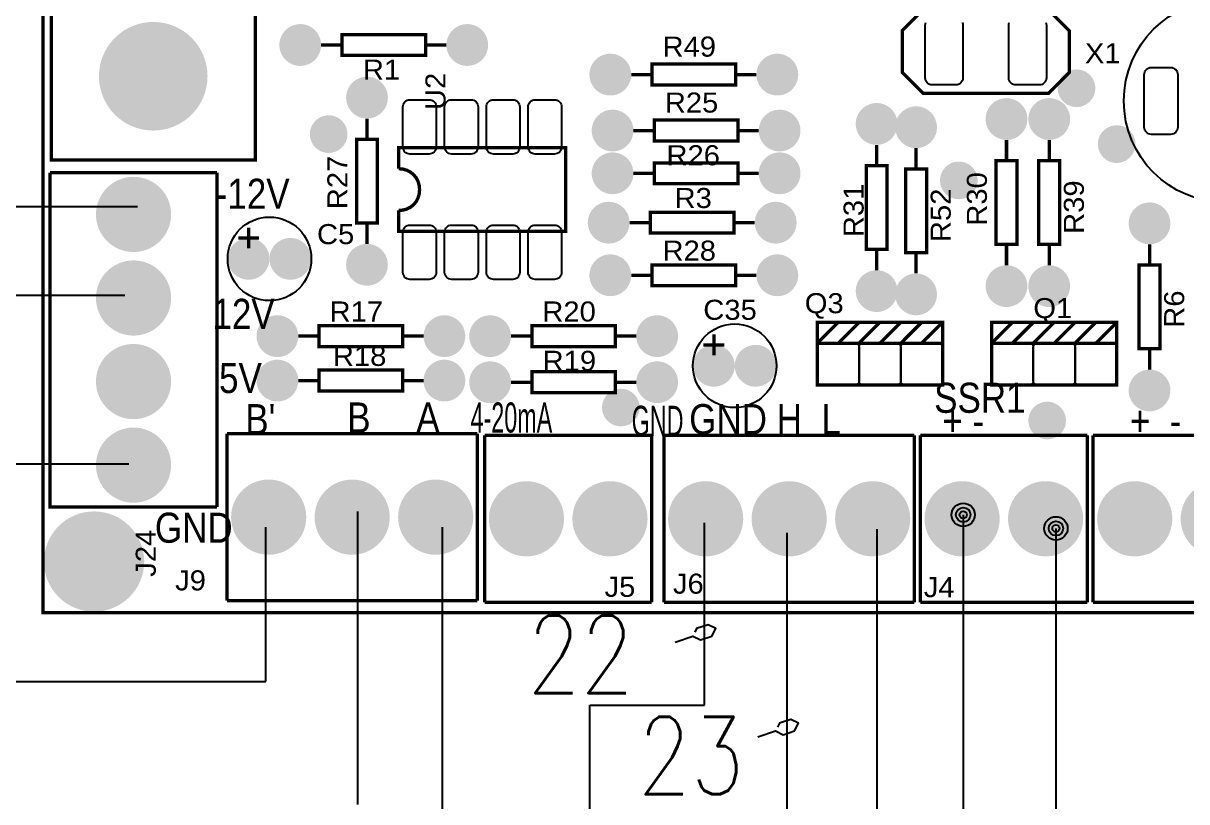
# Model space of a CAD drawing. Header units: inches. Extents: x 18.7 to 39.4, y 4.3 to 20.5.
# Drawn here: x 32.02 to 35.019, y 9.851 to 11.857 of the extents above; entities that cross this region are included whole.
import ezdxf
from ezdxf.enums import TextEntityAlignment as Align

# ---------------------------------------------------------------- set-up
doc = ezdxf.new("R2010")
doc.units = ezdxf.units.IN
doc.header["$MEASUREMENT"] = 0
for name, color, linetype in [('SYMS', 7, 'Continuous'), ('WIRENO', 250, 'Continuous'), ('WIRES', 7, 'Continuous')]:
    doc.layers.add(name, color=color, linetype=linetype)
doc.styles.get("Standard").update_dxf_attribs({"font": 'arial.ttf'})
doc.styles.add('WD', font='romans.shx')

# ---------------------------------------------------------------- blocks, each defined once
blk = doc.blocks.new('EPAD')
at = {"const_width": 0.5}
blk.add_lwpolyline([(-0.25, 0, 1), (0.25, 0, 1)], format="xyb", close=True, dxfattribs=at)
blk = doc.blocks.new('tarjetacontrol3')
at = {"const_width": 0.012}
for points in [[(48.3722, 36.339), (56.1261, 36.339), (56.1261, 43.6619), (48.3722, 43.6619), (48.3722, 36.339)], [(48.3722, 36.339), (56.1261, 36.339), (56.1261, 43.6619), (48.3722, 43.6619), (48.3722, 36.339)], [(48.3722, 36.339), (56.1261, 36.339), (56.1261, 43.6619), (48.3722, 43.6619), (48.3722, 36.339)], [(48.4017, 37.963), (49.134, 37.963), (49.134, 40.03), (48.4017, 40.03), (48.4017, 37.963)], [(48.4017, 37.963), (49.134, 37.963), (49.134, 40.03), (48.4017, 40.03), (48.4017, 37.963)], [(48.4017, 37.963), (49.134, 37.963), (49.134, 40.03), (48.4017, 40.03), (48.4017, 37.963)], [(51.9834, 38.2028), (51.5334, 38.2028), (51.4584, 38.2778), (51.4584, 38.4278), (51.5334, 38.5028), (51.9834, 38.5028), (52.0584, 38.4278), (52.0584, 38.2778), (51.9834, 38.2028)], [(51.9834, 38.2028), (51.5334, 38.2028), (51.4584, 38.2778), (51.4584, 38.4278), (51.5334, 38.5028), (51.9834, 38.5028), (52.0584, 38.4278), (52.0584, 38.2778), (51.9834, 38.2028)], [(51.9834, 38.2028), (51.5334, 38.2028), (51.4584, 38.2778), (51.4584, 38.4278), (51.5334, 38.5028), (51.9834, 38.5028), (52.0584, 38.4278), (52.0584, 38.2778), (51.9834, 38.2028)], [(49.4458, 38.3389), (49.7458, 38.3389), (49.7458, 38.4139), (49.4458, 38.4139), (49.4458, 38.3389)], [(49.4458, 38.3389), (49.7458, 38.3389), (49.7458, 38.4139), (49.4458, 38.4139), (49.4458, 38.3389)], [(49.4458, 38.3389), (49.7458, 38.3389), (49.7458, 38.4139), (49.4458, 38.4139), (49.4458, 38.3389)], [(49.4458, 38.3764), (49.3708, 38.3764)], [(49.4458, 38.3764), (49.3708, 38.3764)], [(49.4458, 38.3764), (49.3708, 38.3764)], [(49.8208, 38.3764), (49.7458, 38.3764)], [(49.8208, 38.3764), (49.7458, 38.3764)], [(49.8208, 38.3764), (49.7458, 38.3764)], [(50.5596, 38.2326), (50.8596, 38.2326), (50.8596, 38.3076), (50.5596, 38.3076), (50.5596, 38.2326)], [(50.5596, 38.2326), (50.8596, 38.2326), (50.8596, 38.3076), (50.5596, 38.3076), (50.5596, 38.2326)], [(50.5596, 38.2326), (50.8596, 38.2326), (50.8596, 38.3076), (50.5596, 38.3076), (50.5596, 38.2326)], [(50.5596, 38.2701), (50.4846, 38.2701)], [(50.5596, 38.2701), (50.4846, 38.2701)], [(50.5596, 38.2701), (50.4846, 38.2701)], [(50.9346, 38.2701), (50.8596, 38.2701)], [(50.9346, 38.2701), (50.8596, 38.2701)], [(50.9346, 38.2701), (50.8596, 38.2701)], [(49.5356, 38.1125), (49.5356, 38.0375)], [(49.5356, 38.1125), (49.5356, 38.0375)], [(49.5356, 38.1125), (49.5356, 38.0375)], [(50.5678, 38.0693), (50.4928, 38.0693)], [(50.5678, 38.0693), (50.4928, 38.0693)], [(50.5678, 38.0693), (50.4928, 38.0693)], [(50.5678, 38.0318), (50.8678, 38.0318), (50.8678, 38.1068), (50.5678, 38.1068), (50.5678, 38.0318)], [(50.5678, 38.0318), (50.8678, 38.0318), (50.8678, 38.1068), (50.5678, 38.1068), (50.5678, 38.0318)], [(50.5678, 38.0318), (50.8678, 38.0318), (50.8678, 38.1068), (50.5678, 38.1068), (50.5678, 38.0318)], [(50.9428, 38.0693), (50.8678, 38.0693)], [(50.9428, 38.0693), (50.8678, 38.0693)], [(50.9428, 38.0693), (50.8678, 38.0693)], [(49.4981, 37.7375), (49.5731, 37.7375), (49.5731, 38.0375), (49.4981, 38.0375), (49.4981, 37.7375)], [(49.4981, 37.7375), (49.5731, 37.7375), (49.5731, 38.0375), (49.4981, 38.0375), (49.4981, 37.7375)], [(49.4981, 37.7375), (49.5731, 37.7375), (49.5731, 38.0375), (49.4981, 38.0375), (49.4981, 37.7375)], [(51.8328, 38.0357), (51.8328, 37.9607)], [(51.8328, 38.0357), (51.8328, 37.9607)], [(51.8328, 38.0357), (51.8328, 37.9607)], [(51.9863, 38.0357), (51.9863, 37.9607)], [(51.9863, 38.0357), (51.9863, 37.9607)], [(51.9863, 38.0357), (51.9863, 37.9607)], [(49.6495, 37.9323), (49.6495, 38.0073), (50.2495, 38.0073), (50.2495, 37.7073), (49.6495, 37.7073), (49.6495, 37.7823)], [(49.6495, 37.9323), (49.6495, 38.0073), (50.2495, 38.0073), (50.2495, 37.7073), (49.6495, 37.7073), (49.6495, 37.7823)], [(49.6495, 37.9323), (49.6495, 38.0073), (50.2495, 38.0073), (50.2495, 37.7073), (49.6495, 37.7073), (49.6495, 37.7823)], [(51.3663, 38.018), (51.3663, 37.943)], [(51.3663, 38.018), (51.3663, 37.943)], [(51.3663, 38.018), (51.3663, 37.943)], [(51.508, 38.0062), (51.508, 37.9312)], [(51.508, 38.0062), (51.508, 37.9312)], [(51.508, 38.0062), (51.508, 37.9312)], [(50.5678, 37.8783), (50.8678, 37.8783), (50.8678, 37.9533), (50.5678, 37.9533), (50.5678, 37.8783)], [(50.5678, 37.8783), (50.8678, 37.8783), (50.8678, 37.9533), (50.5678, 37.9533), (50.5678, 37.8783)], [(50.5678, 37.8783), (50.8678, 37.8783), (50.8678, 37.9533), (50.5678, 37.9533), (50.5678, 37.8783)], [(51.3288, 37.643), (51.4038, 37.643), (51.4038, 37.943), (51.3288, 37.943), (51.3288, 37.643)], [(51.3288, 37.643), (51.4038, 37.643), (51.4038, 37.943), (51.3288, 37.943), (51.3288, 37.643)], [(51.3288, 37.643), (51.4038, 37.643), (51.4038, 37.943), (51.3288, 37.943), (51.3288, 37.643)], [(51.7953, 37.6607), (51.8703, 37.6607), (51.8703, 37.9607), (51.7953, 37.9607), (51.7953, 37.6607)], [(51.7953, 37.6607), (51.8703, 37.6607), (51.8703, 37.9607), (51.7953, 37.9607), (51.7953, 37.6607)], [(51.7953, 37.6607), (51.8703, 37.6607), (51.8703, 37.9607), (51.7953, 37.9607), (51.7953, 37.6607)], [(51.9488, 37.6607), (52.0238, 37.6607), (52.0238, 37.9607), (51.9488, 37.9607), (51.9488, 37.6607)], [(51.9488, 37.6607), (52.0238, 37.6607), (52.0238, 37.9607), (51.9488, 37.9607), (51.9488, 37.6607)], [(51.9488, 37.6607), (52.0238, 37.6607), (52.0238, 37.9607), (51.9488, 37.9607), (51.9488, 37.6607)], [(48.997, 37.9182), (48.397, 37.9182)], [(48.997, 36.7182), (48.397, 36.7182), (48.397, 37.9182)], [(48.997, 37.9182), (48.397, 37.9182)], [(48.997, 36.7182), (48.397, 36.7182), (48.397, 37.9182)], [(48.997, 37.9182), (48.397, 37.9182)], [(48.997, 36.7182), (48.397, 36.7182), (48.397, 37.9182)], [(48.997, 37.9182), (48.997, 36.7182)], [(48.997, 37.9182), (48.997, 36.7182)], [(48.997, 37.9182), (48.997, 36.7182)], [(49.7245, 37.8573), (49.7231, 37.8726), (49.7189, 37.8868), (49.7123, 37.8995), (49.7033, 37.9106), (49.6924, 37.9197), (49.6796, 37.9265), (49.6652, 37.9308), (49.6495, 37.9323)], [(49.7245, 37.8573), (49.7231, 37.8726), (49.7189, 37.8868), (49.7123, 37.8995), (49.7033, 37.9106), (49.6924, 37.9197), (49.6796, 37.9265), (49.6652, 37.9308), (49.6495, 37.9323)], [(49.7245, 37.8573), (49.7231, 37.8726), (49.7189, 37.8868), (49.7123, 37.8995), (49.7033, 37.9106), (49.6924, 37.9197), (49.6796, 37.9265), (49.6652, 37.9308), (49.6495, 37.9323)], [(50.4928, 37.9158), (50.5678, 37.9158)], [(50.4928, 37.9158), (50.5678, 37.9158)], [(50.4928, 37.9158), (50.5678, 37.9158)], [(50.8678, 37.9158), (50.9428, 37.9158)], [(50.8678, 37.9158), (50.9428, 37.9158)], [(50.8678, 37.9158), (50.9428, 37.9158)], [(51.4705, 37.6312), (51.5455, 37.6312), (51.5455, 37.9312), (51.4705, 37.9312), (51.4705, 37.6312)], [(51.4705, 37.6312), (51.5455, 37.6312), (51.5455, 37.9312), (51.4705, 37.9312), (51.4705, 37.6312)], [(51.4705, 37.6312), (51.5455, 37.6312), (51.5455, 37.9312), (51.4705, 37.9312), (51.4705, 37.6312)], [(49.7245, 37.8573), (49.7231, 37.8416), (49.7189, 37.8273), (49.7123, 37.8145), (49.7033, 37.8035), (49.6924, 37.7946), (49.6796, 37.7879), (49.6652, 37.7838), (49.6495, 37.7823)], [(49.7245, 37.8573), (49.7231, 37.8416), (49.7189, 37.8273), (49.7123, 37.8145), (49.7033, 37.8035), (49.6924, 37.7946), (49.6796, 37.7879), (49.6652, 37.7838), (49.6495, 37.7823)], [(49.7245, 37.8573), (49.7231, 37.8416), (49.7189, 37.8273), (49.7123, 37.8145), (49.7033, 37.8035), (49.6924, 37.7946), (49.6796, 37.7879), (49.6652, 37.7838), (49.6495, 37.7823)], [(50.5537, 37.7011), (50.8537, 37.7011), (50.8537, 37.7761), (50.5537, 37.7761), (50.5537, 37.7011)], [(50.5537, 37.7011), (50.8537, 37.7011), (50.8537, 37.7761), (50.5537, 37.7761), (50.5537, 37.7011)], [(50.5537, 37.7011), (50.8537, 37.7011), (50.8537, 37.7761), (50.5537, 37.7761), (50.5537, 37.7011)], [(49.5356, 37.7375), (49.5356, 37.6625)], [(49.5356, 37.7375), (49.5356, 37.6625)], [(49.5356, 37.7375), (49.5356, 37.6625)], [(50.4787, 37.7386), (50.5537, 37.7386)], [(50.4787, 37.7386), (50.5537, 37.7386)], [(50.4787, 37.7386), (50.5537, 37.7386)], [(50.8537, 37.7386), (50.9287, 37.7386)], [(50.8537, 37.7386), (50.9287, 37.7386)], [(50.8537, 37.7386), (50.9287, 37.7386)], [(49.1104, 37.7212), (49.1104, 37.6462)], [(49.1104, 37.7212), (49.1104, 37.6462)], [(49.1104, 37.7212), (49.1104, 37.6462)], [(49.0729, 37.6837), (49.1479, 37.6837)], [(49.0729, 37.6837), (49.1479, 37.6837)], [(49.0729, 37.6837), (49.1479, 37.6837)], [(51.8328, 37.6607), (51.8328, 37.5857)], [(51.8328, 37.6607), (51.8328, 37.5857)], [(51.8328, 37.6607), (51.8328, 37.5857)], [(51.9863, 37.6607), (51.9863, 37.5857)], [(51.9863, 37.6607), (51.9863, 37.5857)], [(51.9863, 37.6607), (51.9863, 37.5857)], [(52.3466, 37.6612), (52.3466, 37.5862)], [(52.3466, 37.6612), (52.3466, 37.5862)], [(52.3466, 37.6612), (52.3466, 37.5862)], [(51.3663, 37.643), (51.3663, 37.568)], [(51.3663, 37.643), (51.3663, 37.568)], [(51.3663, 37.643), (51.3663, 37.568)], [(51.508, 37.6312), (51.508, 37.5562)], [(51.508, 37.6312), (51.508, 37.5562)], [(51.508, 37.6312), (51.508, 37.5562)], [(50.5596, 37.5122), (50.8596, 37.5122), (50.8596, 37.5872), (50.5596, 37.5872), (50.5596, 37.5122)], [(50.5596, 37.5122), (50.8596, 37.5122), (50.8596, 37.5872), (50.5596, 37.5872), (50.5596, 37.5122)], [(50.5596, 37.5122), (50.8596, 37.5122), (50.8596, 37.5872), (50.5596, 37.5872), (50.5596, 37.5122)], [(52.3091, 37.2862), (52.3841, 37.2862), (52.3841, 37.5862), (52.3091, 37.5862), (52.3091, 37.2862)], [(52.3091, 37.2862), (52.3841, 37.2862), (52.3841, 37.5862), (52.3091, 37.5862), (52.3091, 37.2862)], [(52.3091, 37.2862), (52.3841, 37.2862), (52.3841, 37.5862), (52.3091, 37.5862), (52.3091, 37.2862)], [(50.4846, 37.5497), (50.5596, 37.5497)], [(50.4846, 37.5497), (50.5596, 37.5497)], [(50.4846, 37.5497), (50.5596, 37.5497)], [(50.8596, 37.5497), (50.9346, 37.5497)], [(50.8596, 37.5497), (50.9346, 37.5497)], [(50.8596, 37.5497), (50.9346, 37.5497)], [(49.3637, 37.2937), (49.6637, 37.2937), (49.6637, 37.3687), (49.3637, 37.3687), (49.3637, 37.2937)], [(49.3637, 37.2937), (49.6637, 37.2937), (49.6637, 37.3687), (49.3637, 37.3687), (49.3637, 37.2937)], [(49.3637, 37.2937), (49.6637, 37.2937), (49.6637, 37.3687), (49.3637, 37.3687), (49.3637, 37.2937)], [(50.1279, 37.2937), (50.4279, 37.2937), (50.4279, 37.3687), (50.1279, 37.3687), (50.1279, 37.2937)], [(50.1279, 37.2937), (50.4279, 37.2937), (50.4279, 37.3687), (50.1279, 37.3687), (50.1279, 37.2937)], [(50.1279, 37.2937), (50.4279, 37.2937), (50.4279, 37.3687), (50.1279, 37.3687), (50.1279, 37.2937)], [(51.1531, 37.3058), (51.1531, 37.3808), (51.6031, 37.3808), (51.6031, 37.3058)], [(51.1531, 37.3058), (51.2281, 37.3808)], [(51.1531, 37.3058), (51.1531, 37.3808), (51.6031, 37.3808), (51.6031, 37.3058)], [(51.1531, 37.3058), (51.2281, 37.3808)], [(51.1531, 37.3058), (51.1531, 37.3808), (51.6031, 37.3808), (51.6031, 37.3058)], [(51.1531, 37.3058), (51.2281, 37.3808)], [(51.2281, 37.3058), (51.3031, 37.3808)], [(51.2281, 37.3058), (51.3031, 37.3808)], [(51.2281, 37.3058), (51.3031, 37.3808)], [(51.3031, 37.3058), (51.3781, 37.3808)], [(51.3031, 37.3058), (51.3781, 37.3808)], [(51.3031, 37.3058), (51.3781, 37.3808)], [(51.3781, 37.3058), (51.4531, 37.3808)], [(51.3781, 37.3058), (51.4531, 37.3808)], [(51.3781, 37.3058), (51.4531, 37.3808)], [(51.4531, 37.3058), (51.5281, 37.3808)], [(51.4531, 37.3058), (51.5281, 37.3808)], [(51.4531, 37.3058), (51.5281, 37.3808)], [(51.5281, 37.3058), (51.6031, 37.3808)], [(51.5281, 37.3058), (51.6031, 37.3808)], [(51.5281, 37.3058), (51.6031, 37.3808)], [(51.7791, 37.3058), (51.7791, 37.3808), (52.2291, 37.3808), (52.2291, 37.3058)], [(51.7791, 37.3058), (51.8541, 37.3808)], [(51.7791, 37.3058), (51.7791, 37.3808), (52.2291, 37.3808), (52.2291, 37.3058)], [(51.7791, 37.3058), (51.8541, 37.3808)], [(51.7791, 37.3058), (51.7791, 37.3808), (52.2291, 37.3808), (52.2291, 37.3058)], [(51.7791, 37.3058), (51.8541, 37.3808)], [(51.8541, 37.3058), (51.9291, 37.3808)], [(51.8541, 37.3058), (51.9291, 37.3808)], [(51.8541, 37.3058), (51.9291, 37.3808)], [(51.9291, 37.3058), (52.0041, 37.3808)], [(51.9291, 37.3058), (52.0041, 37.3808)], [(51.9291, 37.3058), (52.0041, 37.3808)], [(52.0041, 37.3058), (52.0791, 37.3808)], [(52.0041, 37.3058), (52.0791, 37.3808)], [(52.0041, 37.3058), (52.0791, 37.3808)], [(52.0791, 37.3058), (52.1541, 37.3808)], [(52.0791, 37.3058), (52.1541, 37.3808)], [(52.0791, 37.3058), (52.1541, 37.3808)], [(52.1541, 37.3058), (52.2291, 37.3808)], [(52.1541, 37.3058), (52.2291, 37.3808)], [(52.1541, 37.3058), (52.2291, 37.3808)], [(49.2887, 37.3312), (49.3637, 37.3312)], [(49.2887, 37.3312), (49.3637, 37.3312)], [(49.2887, 37.3312), (49.3637, 37.3312)], [(49.6637, 37.3312), (49.7387, 37.3312)], [(49.6637, 37.3312), (49.7387, 37.3312)], [(49.6637, 37.3312), (49.7387, 37.3312)], [(50.0529, 37.3312), (50.1279, 37.3312)], [(50.0529, 37.3312), (50.1279, 37.3312)], [(50.0529, 37.3312), (50.1279, 37.3312)], [(50.4279, 37.3312), (50.5029, 37.3312)], [(50.4279, 37.3312), (50.5029, 37.3312)], [(50.4279, 37.3312), (50.5029, 37.3312)], [(50.7816, 37.3374), (50.7816, 37.2624)], [(50.7816, 37.3374), (50.7816, 37.2624)], [(50.7816, 37.3374), (50.7816, 37.2624)], [(50.7441, 37.2999), (50.8191, 37.2999)], [(50.7441, 37.2999), (50.8191, 37.2999)], [(50.7441, 37.2999), (50.8191, 37.2999)], [(51.1531, 37.1558), (51.6031, 37.1558), (51.6031, 37.3058), (51.1531, 37.3058), (51.1531, 37.1558)], [(51.1531, 37.1558), (51.6031, 37.1558), (51.6031, 37.3058), (51.1531, 37.3058), (51.1531, 37.1558)], [(51.1531, 37.1558), (51.6031, 37.1558), (51.6031, 37.3058), (51.1531, 37.3058), (51.1531, 37.1558)], [(51.7791, 37.1558), (52.2291, 37.1558), (52.2291, 37.3058), (51.7791, 37.3058), (51.7791, 37.1558)], [(51.7791, 37.1558), (52.2291, 37.1558), (52.2291, 37.3058), (51.7791, 37.3058), (51.7791, 37.1558)], [(51.7791, 37.1558), (52.2291, 37.1558), (52.2291, 37.3058), (51.7791, 37.3058), (51.7791, 37.1558)], [(52.3466, 37.2862), (52.3466, 37.2112)], [(52.3466, 37.2862), (52.3466, 37.2112)], [(52.3466, 37.2862), (52.3466, 37.2112)], [(49.3637, 37.1342), (49.6637, 37.1342), (49.6637, 37.2092), (49.3637, 37.2092), (49.3637, 37.1342)], [(49.3637, 37.1342), (49.6637, 37.1342), (49.6637, 37.2092), (49.3637, 37.2092), (49.3637, 37.1342)], [(49.3637, 37.1342), (49.6637, 37.1342), (49.6637, 37.2092), (49.3637, 37.2092), (49.3637, 37.1342)], [(50.1279, 37.1283), (50.4279, 37.1283), (50.4279, 37.2033), (50.1279, 37.2033), (50.1279, 37.1283)], [(50.1279, 37.1283), (50.4279, 37.1283), (50.4279, 37.2033), (50.1279, 37.2033), (50.1279, 37.1283)], [(50.1279, 37.1283), (50.4279, 37.1283), (50.4279, 37.2033), (50.1279, 37.2033), (50.1279, 37.1283)], [(49.3637, 37.1717), (49.2887, 37.1717)], [(49.3637, 37.1717), (49.2887, 37.1717)], [(49.3637, 37.1717), (49.2887, 37.1717)], [(49.7387, 37.1717), (49.6637, 37.1717)], [(49.7387, 37.1717), (49.6637, 37.1717)], [(49.7387, 37.1717), (49.6637, 37.1717)], [(50.1279, 37.1658), (50.0529, 37.1658)], [(50.1279, 37.1658), (50.0529, 37.1658)], [(50.1279, 37.1658), (50.0529, 37.1658)], [(50.5029, 37.1658), (50.4279, 37.1658)], [(50.5029, 37.1658), (50.4279, 37.1658)], [(50.5029, 37.1658), (50.4279, 37.1658)], [(49.0324, 36.3815), (49.0324, 36.9815)], [(49.9324, 36.9815), (49.0324, 36.9815)], [(49.0324, 36.3815), (49.0324, 36.9815)], [(49.9324, 36.9815), (49.0324, 36.9815)], [(49.0324, 36.3815), (49.0324, 36.9815)], [(49.9324, 36.9815), (49.0324, 36.9815)], [(49.9324, 36.3815), (49.9324, 36.9815)], [(49.9324, 36.3815), (49.9324, 36.9815)], [(49.9324, 36.3815), (49.9324, 36.9815)], [(49.9584, 36.9756), (49.9584, 36.3756)], [(49.9584, 36.9756), (50.5584, 36.9756)], [(49.9584, 36.9756), (49.9584, 36.3756)], [(49.9584, 36.9756), (50.5584, 36.9756)], [(49.9584, 36.9756), (49.9584, 36.3756)], [(49.9584, 36.9756), (50.5584, 36.9756)], [(50.5584, 36.9756), (50.5584, 36.3756)], [(50.5584, 36.9756), (50.5584, 36.3756)], [(50.5584, 36.9756), (50.5584, 36.3756)], [(50.6021, 36.3756), (50.6021, 36.9756)], [(51.5021, 36.9756), (50.6021, 36.9756)], [(50.6021, 36.3756), (50.6021, 36.9756)], [(51.5021, 36.9756), (50.6021, 36.9756)], [(50.6021, 36.3756), (50.6021, 36.9756)], [(51.5021, 36.9756), (50.6021, 36.9756)], [(51.5021, 36.3756), (51.5021, 36.9756)], [(51.5021, 36.3756), (51.5021, 36.9756)], [(51.5021, 36.3756), (51.5021, 36.9756)], [(51.5233, 36.9756), (51.5233, 36.3756)], [(51.5233, 36.9756), (52.1233, 36.9756)], [(51.5233, 36.9756), (51.5233, 36.3756)], [(51.5233, 36.9756), (52.1233, 36.9756)], [(51.5233, 36.9756), (51.5233, 36.3756)], [(51.5233, 36.9756), (52.1233, 36.9756)], [(52.1233, 36.9756), (52.1233, 36.3756)], [(52.1233, 36.9756), (52.1233, 36.3756)], [(52.1233, 36.9756), (52.1233, 36.3756)], [(52.1434, 36.9756), (52.1434, 36.3756)], [(52.1434, 36.9756), (52.7434, 36.9756)], [(52.1434, 36.9756), (52.1434, 36.3756)], [(52.1434, 36.9756), (52.7434, 36.9756)], [(52.1434, 36.9756), (52.1434, 36.3756)], [(52.1434, 36.9756), (52.7434, 36.9756)], [(49.0324, 36.3815), (49.9324, 36.3815)], [(49.0324, 36.3815), (49.9324, 36.3815)], [(49.0324, 36.3815), (49.9324, 36.3815)], [(49.9584, 36.3756), (50.5584, 36.3756)], [(49.9584, 36.3756), (50.5584, 36.3756)], [(49.9584, 36.3756), (50.5584, 36.3756)], [(50.6021, 36.3756), (51.5021, 36.3756)], [(50.6021, 36.3756), (51.5021, 36.3756)], [(50.6021, 36.3756), (51.5021, 36.3756)], [(51.5233, 36.3756), (52.1233, 36.3756)], [(51.5233, 36.3756), (52.1233, 36.3756)], [(51.5233, 36.3756), (52.1233, 36.3756)], [(52.1434, 36.3756), (52.7434, 36.3756)], [(52.1434, 36.3756), (52.7434, 36.3756)], [(52.1434, 36.3756), (52.7434, 36.3756)]]:
    blk.add_lwpolyline(points, dxfattribs=at)
for points in [[(51.6739, 38.4573), (51.6754, 38.4525), (51.6759, 38.4473), (51.6759, 38.2583), (51.6754, 38.2531), (51.6739, 38.2483), (51.6716, 38.2439), (51.6685, 38.2402), (51.6648, 38.2371), (51.6604, 38.2348), (51.6556, 38.2333), (51.6504, 38.2328), (51.6504, 38.2328), (51.5664, 38.2328), (51.5612, 38.2333), (51.5564, 38.2348), (51.552, 38.2371), (51.5483, 38.2402), (51.5452, 38.2439), (51.5429, 38.2483), (51.5414, 38.2531), (51.5409, 38.2583), (51.5409, 38.4473), (51.5414, 38.4525), (51.5429, 38.4573)], [(51.9739, 38.4573), (51.9754, 38.4525), (51.9759, 38.4473), (51.9759, 38.2583), (51.9754, 38.2531), (51.9739, 38.2483), (51.9716, 38.2439), (51.9685, 38.2402), (51.9648, 38.2371), (51.9604, 38.2348), (51.9556, 38.2333), (51.9504, 38.2328), (51.9504, 38.2328), (51.8664, 38.2328), (51.8612, 38.2333), (51.8564, 38.2348), (51.852, 38.2371), (51.8483, 38.2402), (51.8452, 38.2439), (51.8429, 38.2483), (51.8414, 38.2531), (51.8409, 38.2583), (51.8409, 38.4473), (51.8414, 38.4525), (51.8429, 38.4573)]]:
    blk.add_lwpolyline(points)
for points in [[(52.4224, 38.0556), (52.3534, 38.0556), (52.3482, 38.0561), (52.3434, 38.0576), (52.339, 38.0599), (52.3353, 38.063), (52.3322, 38.0668), (52.3299, 38.0711), (52.3284, 38.0759), (52.3279, 38.0811), (52.3279, 38.2701), (52.3284, 38.2754), (52.3299, 38.2802), (52.3322, 38.2845), (52.3353, 38.2883), (52.339, 38.2914), (52.3434, 38.2937), (52.3482, 38.2951), (52.3534, 38.2956), (52.4224, 38.2956), (52.4276, 38.2951), (52.4325, 38.2937), (52.4368, 38.2914), (52.4405, 38.2883), (52.4436, 38.2845), (52.4459, 38.2802), (52.4474, 38.2754), (52.4479, 38.2701), (52.4479, 38.0811), (52.4474, 38.0759), (52.4459, 38.0711), (52.4436, 38.0668), (52.4405, 38.063), (52.4368, 38.0599), (52.4325, 38.0576), (52.4276, 38.0561), (52.4224, 38.0556)], [(49.69, 38.1798), (49.759, 38.1798), (49.7642, 38.1793), (49.7691, 38.1779), (49.7734, 38.1755), (49.7772, 38.1725), (49.7802, 38.1687), (49.7826, 38.1644), (49.784, 38.1595), (49.7845, 38.1543), (49.7845, 38.0103), (49.784, 38.0051), (49.7826, 38.0003), (49.7802, 37.996), (49.7772, 37.9922), (49.7734, 37.9891), (49.7691, 37.9868), (49.7642, 37.9853), (49.759, 37.9848), (49.69, 37.9848), (49.6848, 37.9853), (49.68, 37.9868), (49.6757, 37.9891), (49.6719, 37.9922), (49.6688, 37.996), (49.6665, 38.0003), (49.665, 38.0051), (49.6645, 38.0103), (49.6645, 38.1543), (49.665, 38.1595), (49.6665, 38.1644), (49.6688, 38.1687), (49.6719, 38.1725), (49.6757, 38.1755), (49.68, 38.1779), (49.6848, 38.1793), (49.69, 38.1798)], [(49.84, 38.1798), (49.909, 38.1798), (49.9142, 38.1793), (49.9191, 38.1779), (49.9234, 38.1755), (49.9272, 38.1725), (49.9302, 38.1687), (49.9326, 38.1644), (49.934, 38.1595), (49.9345, 38.1543), (49.9345, 38.0103), (49.934, 38.0051), (49.9326, 38.0003), (49.9302, 37.996), (49.9272, 37.9922), (49.9234, 37.9891), (49.9191, 37.9868), (49.9142, 37.9853), (49.909, 37.9848), (49.84, 37.9848), (49.8348, 37.9853), (49.83, 37.9868), (49.8257, 37.9891), (49.8219, 37.9922), (49.8188, 37.996), (49.8165, 38.0003), (49.815, 38.0051), (49.8145, 38.0103), (49.8145, 38.1543), (49.815, 38.1595), (49.8165, 38.1644), (49.8188, 38.1687), (49.8219, 38.1725), (49.8257, 38.1755), (49.83, 38.1779), (49.8348, 38.1793), (49.84, 38.1798)], [(49.99, 38.1798), (50.059, 38.1798), (50.0642, 38.1793), (50.0691, 38.1779), (50.0734, 38.1755), (50.0772, 38.1725), (50.0802, 38.1687), (50.0826, 38.1644), (50.084, 38.1595), (50.0845, 38.1543), (50.0845, 38.0103), (50.084, 38.0051), (50.0826, 38.0003), (50.0802, 37.996), (50.0772, 37.9922), (50.0734, 37.9891), (50.0691, 37.9868), (50.0642, 37.9853), (50.059, 37.9848), (49.99, 37.9848), (49.9848, 37.9853), (49.98, 37.9868), (49.9757, 37.9891), (49.9719, 37.9922), (49.9688, 37.996), (49.9665, 38.0003), (49.965, 38.0051), (49.9645, 38.0103), (49.9645, 38.1543), (49.965, 38.1595), (49.9665, 38.1644), (49.9688, 38.1687), (49.9719, 38.1725), (49.9757, 38.1755), (49.98, 38.1779), (49.9848, 38.1793), (49.99, 38.1798)], [(50.14, 38.1798), (50.209, 38.1798), (50.2142, 38.1793), (50.2191, 38.1779), (50.2234, 38.1755), (50.2272, 38.1725), (50.2302, 38.1687), (50.2326, 38.1644), (50.234, 38.1595), (50.2345, 38.1543), (50.2345, 38.0103), (50.234, 38.0051), (50.2326, 38.0003), (50.2302, 37.996), (50.2272, 37.9922), (50.2234, 37.9891), (50.2191, 37.9868), (50.2142, 37.9853), (50.209, 37.9848), (50.14, 37.9848), (50.1348, 37.9853), (50.13, 37.9868), (50.1257, 37.9891), (50.1219, 37.9922), (50.1188, 37.996), (50.1165, 38.0003), (50.115, 38.0051), (50.1145, 38.0103), (50.1145, 38.1543), (50.115, 38.1595), (50.1165, 38.1644), (50.1188, 38.1687), (50.1219, 38.1725), (50.1257, 38.1755), (50.13, 38.1779), (50.1348, 38.1793), (50.14, 38.1798)], [(49.69, 37.7298), (49.759, 37.7298), (49.7642, 37.7293), (49.7691, 37.7279), (49.7734, 37.7255), (49.7772, 37.7225), (49.7802, 37.7187), (49.7826, 37.7144), (49.784, 37.7095), (49.7845, 37.7043), (49.7845, 37.5603), (49.784, 37.5551), (49.7826, 37.5503), (49.7802, 37.546), (49.7772, 37.5422), (49.7734, 37.5391), (49.7691, 37.5368), (49.7642, 37.5353), (49.759, 37.5348), (49.69, 37.5348), (49.6848, 37.5353), (49.68, 37.5368), (49.6757, 37.5391), (49.6719, 37.5422), (49.6688, 37.546), (49.6665, 37.5503), (49.665, 37.5551), (49.6645, 37.5603), (49.6645, 37.7043), (49.665, 37.7095), (49.6665, 37.7144), (49.6688, 37.7187), (49.6719, 37.7225), (49.6757, 37.7255), (49.68, 37.7279), (49.6848, 37.7293), (49.69, 37.7298)], [(49.84, 37.7298), (49.909, 37.7298), (49.9142, 37.7293), (49.9191, 37.7279), (49.9234, 37.7255), (49.9272, 37.7225), (49.9302, 37.7187), (49.9326, 37.7144), (49.934, 37.7095), (49.9345, 37.7043), (49.9345, 37.5603), (49.934, 37.5551), (49.9326, 37.5503), (49.9302, 37.546), (49.9272, 37.5422), (49.9234, 37.5391), (49.9191, 37.5368), (49.9142, 37.5353), (49.909, 37.5348), (49.84, 37.5348), (49.8348, 37.5353), (49.83, 37.5368), (49.8257, 37.5391), (49.8219, 37.5422), (49.8188, 37.546), (49.8165, 37.5503), (49.815, 37.5551), (49.8145, 37.5603), (49.8145, 37.7043), (49.815, 37.7095), (49.8165, 37.7144), (49.8188, 37.7187), (49.8219, 37.7225), (49.8257, 37.7255), (49.83, 37.7279), (49.8348, 37.7293), (49.84, 37.7298)], [(49.99, 37.7298), (50.059, 37.7298), (50.0642, 37.7293), (50.0691, 37.7279), (50.0734, 37.7255), (50.0772, 37.7225), (50.0802, 37.7187), (50.0826, 37.7144), (50.084, 37.7095), (50.0845, 37.7043), (50.0845, 37.5603), (50.084, 37.5551), (50.0826, 37.5503), (50.0802, 37.546), (50.0772, 37.5422), (50.0734, 37.5391), (50.0691, 37.5368), (50.0642, 37.5353), (50.059, 37.5348), (49.99, 37.5348), (49.9848, 37.5353), (49.98, 37.5368), (49.9757, 37.5391), (49.9719, 37.5422), (49.9688, 37.546), (49.9665, 37.5503), (49.965, 37.5551), (49.9645, 37.5603), (49.9645, 37.7043), (49.965, 37.7095), (49.9665, 37.7144), (49.9688, 37.7187), (49.9719, 37.7225), (49.9757, 37.7255), (49.98, 37.7279), (49.9848, 37.7293), (49.99, 37.7298)], [(50.14, 37.7298), (50.209, 37.7298), (50.2142, 37.7293), (50.2191, 37.7279), (50.2234, 37.7255), (50.2272, 37.7225), (50.2302, 37.7187), (50.2326, 37.7144), (50.234, 37.7095), (50.2345, 37.7043), (50.2345, 37.5603), (50.234, 37.5551), (50.2326, 37.5503), (50.2302, 37.546), (50.2272, 37.5422), (50.2234, 37.5391), (50.2191, 37.5368), (50.2142, 37.5353), (50.209, 37.5348), (50.14, 37.5348), (50.1348, 37.5353), (50.13, 37.5368), (50.1257, 37.5391), (50.1219, 37.5422), (50.1188, 37.546), (50.1165, 37.5503), (50.115, 37.5551), (50.1145, 37.5603), (50.1145, 37.7043), (50.115, 37.7095), (50.1165, 37.7144), (50.1188, 37.7187), (50.1219, 37.7225), (50.1257, 37.7255), (50.13, 37.7279), (50.1348, 37.7293), (50.14, 37.7298)], [(51.1681, 37.3058), (51.2881, 37.3058), (51.2896, 37.3057), (51.2911, 37.3055), (51.2926, 37.3051), (51.294, 37.3046), (51.2953, 37.304), (51.2965, 37.3032), (51.2977, 37.3024), (51.2987, 37.3014), (51.2997, 37.3004), (51.3006, 37.2992), (51.3013, 37.298), (51.3019, 37.2967), (51.3024, 37.2953), (51.3028, 37.2938), (51.303, 37.2923), (51.3031, 37.2908), (51.3031, 37.1708), (51.303, 37.1692), (51.3028, 37.1677), (51.3024, 37.1662), (51.3019, 37.1649), (51.3013, 37.1635), (51.3006, 37.1623), (51.2997, 37.1612), (51.2987, 37.1601), (51.2977, 37.1591), (51.2965, 37.1583), (51.2953, 37.1575), (51.294, 37.1569), (51.2926, 37.1564), (51.2911, 37.1561), (51.2896, 37.1558), (51.2881, 37.1558), (51.1681, 37.1558), (51.1665, 37.1558), (51.165, 37.1561), (51.1636, 37.1564), (51.1622, 37.1569), (51.1609, 37.1575), (51.1596, 37.1583), (51.1585, 37.1591), (51.1574, 37.1601), (51.1564, 37.1612), (51.1556, 37.1623), (51.1549, 37.1635), (51.1542, 37.1649), (51.1537, 37.1662), (51.1534, 37.1677), (51.1531, 37.1692), (51.1531, 37.1708), (51.1531, 37.2908), (51.1531, 37.2923), (51.1534, 37.2938), (51.1537, 37.2953), (51.1542, 37.2967), (51.1549, 37.298), (51.1556, 37.2992), (51.1564, 37.3004), (51.1574, 37.3014), (51.1585, 37.3024), (51.1596, 37.3032), (51.1609, 37.304), (51.1622, 37.3046), (51.1636, 37.3051), (51.165, 37.3055), (51.1665, 37.3057), (51.1681, 37.3058)], [(51.3181, 37.3058), (51.4381, 37.3058), (51.4396, 37.3057), (51.4411, 37.3055), (51.4426, 37.3051), (51.444, 37.3046), (51.4453, 37.304), (51.4465, 37.3032), (51.4477, 37.3024), (51.4487, 37.3014), (51.4497, 37.3004), (51.4506, 37.2992), (51.4513, 37.298), (51.4519, 37.2967), (51.4524, 37.2953), (51.4528, 37.2938), (51.453, 37.2923), (51.4531, 37.2908), (51.4531, 37.1708), (51.453, 37.1692), (51.4528, 37.1677), (51.4524, 37.1662), (51.4519, 37.1649), (51.4513, 37.1635), (51.4506, 37.1623), (51.4497, 37.1612), (51.4487, 37.1601), (51.4477, 37.1591), (51.4465, 37.1583), (51.4453, 37.1575), (51.444, 37.1569), (51.4426, 37.1564), (51.4411, 37.1561), (51.4396, 37.1558), (51.4381, 37.1558), (51.3181, 37.1558), (51.3165, 37.1558), (51.315, 37.1561), (51.3136, 37.1564), (51.3122, 37.1569), (51.3109, 37.1575), (51.3096, 37.1583), (51.3085, 37.1591), (51.3074, 37.1601), (51.3064, 37.1612), (51.3056, 37.1623), (51.3049, 37.1635), (51.3042, 37.1649), (51.3037, 37.1662), (51.3034, 37.1677), (51.3031, 37.1692), (51.3031, 37.1708), (51.3031, 37.2908), (51.3031, 37.2923), (51.3034, 37.2938), (51.3037, 37.2953), (51.3042, 37.2967), (51.3049, 37.298), (51.3056, 37.2992), (51.3064, 37.3004), (51.3074, 37.3014), (51.3085, 37.3024), (51.3096, 37.3032), (51.3109, 37.304), (51.3122, 37.3046), (51.3136, 37.3051), (51.315, 37.3055), (51.3165, 37.3057), (51.3181, 37.3058)], [(51.4681, 37.3058), (51.5881, 37.3058), (51.5896, 37.3057), (51.5911, 37.3055), (51.5926, 37.3051), (51.594, 37.3046), (51.5953, 37.304), (51.5965, 37.3032), (51.5977, 37.3024), (51.5987, 37.3014), (51.5997, 37.3004), (51.6006, 37.2992), (51.6013, 37.298), (51.6019, 37.2967), (51.6024, 37.2953), (51.6028, 37.2938), (51.603, 37.2923), (51.6031, 37.2908), (51.6031, 37.1708), (51.603, 37.1692), (51.6028, 37.1677), (51.6024, 37.1662), (51.6019, 37.1649), (51.6013, 37.1635), (51.6006, 37.1623), (51.5997, 37.1612), (51.5987, 37.1601), (51.5977, 37.1591), (51.5965, 37.1583), (51.5953, 37.1575), (51.594, 37.1569), (51.5926, 37.1564), (51.5911, 37.1561), (51.5896, 37.1558), (51.5881, 37.1558), (51.4681, 37.1558), (51.4665, 37.1558), (51.465, 37.1561), (51.4636, 37.1564), (51.4622, 37.1569), (51.4609, 37.1575), (51.4596, 37.1583), (51.4585, 37.1591), (51.4574, 37.1601), (51.4564, 37.1612), (51.4556, 37.1623), (51.4549, 37.1635), (51.4542, 37.1649), (51.4537, 37.1662), (51.4534, 37.1677), (51.4531, 37.1692), (51.4531, 37.1708), (51.4531, 37.2908), (51.4531, 37.2923), (51.4534, 37.2938), (51.4537, 37.2953), (51.4542, 37.2967), (51.4549, 37.298), (51.4556, 37.2992), (51.4564, 37.3004), (51.4574, 37.3014), (51.4585, 37.3024), (51.4596, 37.3032), (51.4609, 37.304), (51.4622, 37.3046), (51.4636, 37.3051), (51.465, 37.3055), (51.4665, 37.3057), (51.4681, 37.3058)], [(51.7941, 37.3058), (51.9141, 37.3058), (51.9156, 37.3057), (51.9171, 37.3055), (51.9186, 37.3051), (51.92, 37.3046), (51.9213, 37.304), (51.9225, 37.3032), (51.9237, 37.3024), (51.9247, 37.3014), (51.9257, 37.3004), (51.9265, 37.2992), (51.9273, 37.298), (51.9279, 37.2967), (51.9284, 37.2953), (51.9288, 37.2938), (51.929, 37.2923), (51.9291, 37.2908), (51.9291, 37.1708), (51.929, 37.1692), (51.9288, 37.1677), (51.9284, 37.1662), (51.9279, 37.1649), (51.9273, 37.1635), (51.9265, 37.1623), (51.9257, 37.1612), (51.9247, 37.1601), (51.9237, 37.1591), (51.9225, 37.1583), (51.9213, 37.1575), (51.92, 37.1569), (51.9186, 37.1564), (51.9171, 37.1561), (51.9156, 37.1558), (51.9141, 37.1558), (51.7941, 37.1558), (51.7925, 37.1558), (51.791, 37.1561), (51.7895, 37.1564), (51.7882, 37.1569), (51.7868, 37.1575), (51.7856, 37.1583), (51.7845, 37.1591), (51.7834, 37.1601), (51.7824, 37.1612), (51.7816, 37.1623), (51.7808, 37.1635), (51.7802, 37.1649), (51.7797, 37.1662), (51.7794, 37.1677), (51.7791, 37.1692), (51.7791, 37.1708), (51.7791, 37.2908), (51.7791, 37.2923), (51.7794, 37.2938), (51.7797, 37.2953), (51.7802, 37.2967), (51.7808, 37.298), (51.7816, 37.2992), (51.7824, 37.3004), (51.7834, 37.3014), (51.7845, 37.3024), (51.7856, 37.3032), (51.7868, 37.304), (51.7882, 37.3046), (51.7895, 37.3051), (51.791, 37.3055), (51.7925, 37.3057), (51.7941, 37.3058)], [(51.9441, 37.3058), (52.0641, 37.3058), (52.0656, 37.3057), (52.0671, 37.3055), (52.0686, 37.3051), (52.07, 37.3046), (52.0713, 37.304), (52.0725, 37.3032), (52.0737, 37.3024), (52.0747, 37.3014), (52.0757, 37.3004), (52.0765, 37.2992), (52.0773, 37.298), (52.0779, 37.2967), (52.0784, 37.2953), (52.0788, 37.2938), (52.079, 37.2923), (52.0791, 37.2908), (52.0791, 37.1708), (52.079, 37.1692), (52.0788, 37.1677), (52.0784, 37.1662), (52.0779, 37.1649), (52.0773, 37.1635), (52.0765, 37.1623), (52.0757, 37.1612), (52.0747, 37.1601), (52.0737, 37.1591), (52.0725, 37.1583), (52.0713, 37.1575), (52.07, 37.1569), (52.0686, 37.1564), (52.0671, 37.1561), (52.0656, 37.1558), (52.0641, 37.1558), (51.9441, 37.1558), (51.9425, 37.1558), (51.941, 37.1561), (51.9395, 37.1564), (51.9382, 37.1569), (51.9368, 37.1575), (51.9356, 37.1583), (51.9345, 37.1591), (51.9334, 37.1601), (51.9324, 37.1612), (51.9316, 37.1623), (51.9308, 37.1635), (51.9302, 37.1649), (51.9297, 37.1662), (51.9294, 37.1677), (51.9291, 37.1692), (51.9291, 37.1708), (51.9291, 37.2908), (51.9291, 37.2923), (51.9294, 37.2938), (51.9297, 37.2953), (51.9302, 37.2967), (51.9308, 37.298), (51.9316, 37.2992), (51.9324, 37.3004), (51.9334, 37.3014), (51.9345, 37.3024), (51.9356, 37.3032), (51.9368, 37.304), (51.9382, 37.3046), (51.9395, 37.3051), (51.941, 37.3055), (51.9425, 37.3057), (51.9441, 37.3058)], [(52.0941, 37.3058), (52.2141, 37.3058), (52.2156, 37.3057), (52.2171, 37.3055), (52.2186, 37.3051), (52.22, 37.3046), (52.2213, 37.304), (52.2225, 37.3032), (52.2237, 37.3024), (52.2247, 37.3014), (52.2257, 37.3004), (52.2265, 37.2992), (52.2273, 37.298), (52.2279, 37.2967), (52.2284, 37.2953), (52.2288, 37.2938), (52.229, 37.2923), (52.2291, 37.2908), (52.2291, 37.1708), (52.229, 37.1692), (52.2288, 37.1677), (52.2284, 37.1662), (52.2279, 37.1649), (52.2273, 37.1635), (52.2265, 37.1623), (52.2257, 37.1612), (52.2247, 37.1601), (52.2237, 37.1591), (52.2225, 37.1583), (52.2213, 37.1575), (52.22, 37.1569), (52.2186, 37.1564), (52.2171, 37.1561), (52.2156, 37.1558), (52.2141, 37.1558), (52.0941, 37.1558), (52.0925, 37.1558), (52.091, 37.1561), (52.0895, 37.1564), (52.0882, 37.1569), (52.0868, 37.1575), (52.0856, 37.1583), (52.0845, 37.1591), (52.0834, 37.1601), (52.0824, 37.1612), (52.0816, 37.1623), (52.0808, 37.1635), (52.0802, 37.1649), (52.0797, 37.1662), (52.0794, 37.1677), (52.0791, 37.1692), (52.0791, 37.1708), (52.0791, 37.2908), (52.0791, 37.2923), (52.0794, 37.2938), (52.0797, 37.2953), (52.0802, 37.2967), (52.0808, 37.298), (52.0816, 37.2992), (52.0824, 37.3004), (52.0834, 37.3014), (52.0845, 37.3024), (52.0856, 37.3032), (52.0868, 37.304), (52.0882, 37.3046), (52.0895, 37.3051), (52.091, 37.3055), (52.0925, 37.3057), (52.0941, 37.3058)]]:
    blk.add_lwpolyline(points, close=True)
for centre, radius in [((52.6182, 38.1756), 0.3638), ((52.6182, 38.1756), 0.3638), ((52.6182, 38.1756), 0.3638), ((49.1854, 37.6087), 0.15), ((49.1854, 37.6087), 0.15), ((49.1854, 37.6087), 0.15), ((50.8566, 37.2249), 0.15), ((50.8566, 37.2249), 0.15), ((50.8566, 37.2249), 0.15)]:
    blk.add_circle(centre, radius)
for p, xscale, yscale in [((48.7678, 38.2642), 0.39, 0.39), ((49.2958, 38.3764), 0.15, 0.15), ((49.8958, 38.3764), 0.15, 0.15), ((50.4096, 38.2701), 0.15, 0.15), ((51.0096, 38.2701), 0.15, 0.15), ((52.0843, 38.2211), 0.135, 0.135), ((49.5356, 38.1875), 0.15, 0.15), ((51.3663, 38.093), 0.15, 0.15), ((51.8328, 38.1107), 0.15, 0.15), ((51.9863, 38.1107), 0.15, 0.15), ((49.3979, 38.0564), 0.135, 0.135), ((50.4178, 38.0693), 0.15, 0.15), ((51.0178, 38.0693), 0.15, 0.15), ((51.508, 38.0812), 0.15, 0.15), ((52.2285, 38.0206), 0.135, 0.135), ((50.4178, 37.9158), 0.15, 0.15), ((51.0178, 37.9158), 0.15, 0.15), ((51.6615, 37.8904), 0.135, 0.135), ((48.697, 37.7682), 0.27, 0.27), ((50.4037, 37.7386), 0.15, 0.15), ((51.0037, 37.7386), 0.15, 0.15), ((52.3466, 37.7362), 0.15, 0.15), ((49.1104, 37.6087), 0.15, 0.15), ((49.2604, 37.6087), 0.15, 0.15), ((49.5356, 37.5875), 0.15, 0.15), ((50.4096, 37.5497), 0.15, 0.15), ((51.0096, 37.5497), 0.15, 0.15), ((48.697, 37.4682), 0.27, 0.27), ((51.8328, 37.5107), 0.15, 0.15), ((51.9863, 37.5107), 0.15, 0.15), ((51.3663, 37.493), 0.15, 0.15), ((51.508, 37.4812), 0.15, 0.15), ((49.2137, 37.3312), 0.15, 0.15), ((49.8137, 37.3312), 0.15, 0.15), ((49.9779, 37.3312), 0.15, 0.15), ((50.5779, 37.3312), 0.15, 0.15), ((48.697, 37.1682), 0.27, 0.27), ((50.7816, 37.2249), 0.15, 0.15), ((50.9316, 37.2249), 0.15, 0.15), ((49.2137, 37.1717), 0.15, 0.15), ((49.8137, 37.1717), 0.15, 0.15), ((49.9779, 37.1658), 0.15, 0.15), ((50.5779, 37.1658), 0.15, 0.15), ((52.3466, 37.1362), 0.15, 0.15), ((50.4475, 37.0749), 0.135, 0.135), ((51.979, 37.0284), 0.135, 0.135), ((48.697, 36.8682), 0.27, 0.27), ((49.1824, 36.6815), 0.27, 0.27), ((49.4824, 36.6815), 0.27, 0.27), ((49.7824, 36.6815), 0.27, 0.27), ((50.1084, 36.6756), 0.27, 0.27), ((50.4084, 36.6756), 0.27, 0.27), ((50.7521, 36.6756), 0.27, 0.27), ((51.0521, 36.6756), 0.27, 0.27), ((51.3521, 36.6756), 0.27, 0.27), ((51.6733, 36.6756), 0.27, 0.27), ((51.9733, 36.6756), 0.27, 0.27), ((52.2934, 36.6756), 0.27, 0.27), ((52.5934, 36.6756), 0.27, 0.27), ((48.5552, 36.5221), 0.36, 0.36)]:
    blk.add_blockref('EPAD', p, dxfattribs=dict(xscale=xscale, yscale=yscale))
for s, height, width, p in [('R49', 0.072, 1.041667, (50.5971, 38.3346)), ('R49', 0.072, 1.041667, (50.5971, 38.3346)), ('R49', 0.072, 1.041667, (50.5971, 38.3346)), ('X1', 0.072, 1.041667, (52.1145, 38.3107)), ('X1', 0.072, 1.041667, (52.1145, 38.3107)), ('X1', 0.072, 1.041667, (52.1145, 38.3107)), ('R1', 0.072, 1.041667, (49.5208, 38.2519)), ('R1', 0.072, 1.041667, (49.5208, 38.2519)), ('R1', 0.072, 1.041667, (49.5208, 38.2519)), ('R25', 0.072, 1.041667, (50.6053, 38.1338)), ('R25', 0.072, 1.041667, (50.6053, 38.1338)), ('R25', 0.072, 1.041667, (50.6053, 38.1338)), ('R26', 0.072, 1.041667, (50.6112, 37.9447)), ('R26', 0.072, 1.041667, (50.6112, 37.9447)), ('R26', 0.072, 1.041667, (50.6112, 37.9447)), ('-12V', 0.108, 0.833333, (48.9922, 37.7884)), ('-12V', 0.108, 0.833333, (48.9922, 37.7884)), ('-12V', 0.108, 0.833333, (48.9922, 37.7884)), ('R3', 0.072, 1.041667, (50.6405, 37.7911)), ('R3', 0.072, 1.041667, (50.6405, 37.7911)), ('R3', 0.072, 1.041667, (50.6405, 37.7911)), ('C5', 0.072, 1.041667, (49.3559, 37.6615)), ('C5', 0.072, 1.041667, (49.3559, 37.6615)), ('C5', 0.072, 1.041667, (49.3559, 37.6615)), ('R28', 0.072, 1.041667, (50.5971, 37.6022)), ('R28', 0.072, 1.041667, (50.5971, 37.6022)), ('R28', 0.072, 1.041667, (50.5971, 37.6022)), ('12V', 0.108, 0.833333, (48.9804, 37.3573)), ('12V', 0.108, 0.833333, (48.9804, 37.3573)), ('12V', 0.108, 0.833333, (48.9804, 37.3573)), ('R17', 0.072, 1.041667, (49.4012, 37.3837)), ('R17', 0.072, 1.041667, (49.4012, 37.3837)), ('R17', 0.072, 1.041667, (49.4012, 37.3837)), ('R20', 0.072, 1.041667, (50.1654, 37.3837)), ('R20', 0.072, 1.041667, (50.1654, 37.3837)), ('R20', 0.072, 1.041667, (50.1654, 37.3837)), ('C35', 0.072, 1.041667, (50.7436, 37.3899)), ('C35', 0.072, 1.041667, (50.7436, 37.3899)), ('C35', 0.072, 1.041667, (50.7436, 37.3899)), ('Q3', 0.072, 1.041667, (51.1082, 37.4135)), ('Q3', 0.072, 1.041667, (51.1082, 37.4135)), ('Q3', 0.072, 1.041667, (51.1082, 37.4135)), ('Q1', 0.072, 1.041667, (51.9291, 37.3958)), ('Q1', 0.072, 1.041667, (51.9291, 37.3958)), ('Q1', 0.072, 1.041667, (51.9291, 37.3958)), ('R18', 0.072, 1.041667, (49.413, 37.2244)), ('R18', 0.072, 1.041667, (49.413, 37.2244)), ('R18', 0.072, 1.041667, (49.413, 37.2244)), ('R19', 0.072, 1.041667, (50.1665, 37.2067)), ('R19', 0.072, 1.041667, (50.1665, 37.2067)), ('R19', 0.072, 1.041667, (50.1665, 37.2067)), ('5V', 0.108, 0.833333, (49.0041, 37.127)), ('5V', 0.108, 0.833333, (49.0041, 37.127)), ('5V', 0.108, 0.833333, (49.0041, 37.127)), ('SSR1', 0.108, 0.833333, (51.573, 37.0561)), ('SSR1', 0.108, 0.833333, (51.573, 37.0561)), ('SSR1', 0.108, 0.833333, (51.573, 37.0561)), ("B'", 0.108, 0.833333, (49.0985, 36.9793)), ("B'", 0.108, 0.833333, (49.0985, 36.9793)), ("B'", 0.108, 0.833333, (49.0985, 36.9793)), ('B', 0.108, 0.833333, (49.4647, 36.9852)), ('B', 0.108, 0.833333, (49.4647, 36.9852)), ('B', 0.108, 0.833333, (49.4647, 36.9852)), ('A', 0.108, 0.833333, (49.7127, 36.9852)), ('A', 0.108, 0.833333, (49.7127, 36.9852)), ('A', 0.108, 0.833333, (49.7127, 36.9852)), ('4-20mA', 0.108, 0.555556, (49.9076, 36.9852)), ('4-20mA', 0.108, 0.555556, (49.9076, 36.9852)), ('4-20mA', 0.108, 0.555556, (49.9076, 36.9852)), ('GND', 0.108, 0.555556, (50.4863, 36.9734)), ('GND', 0.108, 0.555556, (50.4863, 36.9734)), ('GND', 0.108, 0.555556, (50.4863, 36.9734)), ('GND H  L', 0.108, 0.833333, (50.693, 36.9793)), ('GND H  L', 0.108, 0.833333, (50.693, 36.9793)), ('GND H  L', 0.108, 0.833333, (50.693, 36.9793)), ('+ -', 0.108, 0.833333, (51.6025, 36.9734)), ('+ -', 0.108, 0.833333, (51.6025, 36.9734)), ('+ -', 0.108, 0.833333, (51.6025, 36.9734)), ('+  -', 0.108, 0.833333, (52.2757, 36.9734)), ('+  -', 0.108, 0.833333, (52.2757, 36.9734)), ('+  -', 0.108, 0.833333, (52.2757, 36.9734)), ('GND', 0.108, 0.833333, (48.7737, 36.5896)), ('GND', 0.108, 0.833333, (48.7737, 36.5896)), ('GND', 0.108, 0.833333, (48.7737, 36.5896)), ('J9', 0.072, 1.041667, (48.8464, 36.4186)), ('J9', 0.072, 1.041667, (48.8464, 36.4186)), ('J9', 0.072, 1.041667, (48.8464, 36.4186)), ('J5', 0.072, 1.041667, (50.3889, 36.3954)), ('J5', 0.072, 1.041667, (50.3889, 36.3954)), ('J5', 0.072, 1.041667, (50.3889, 36.3954)), ('J6', 0.072, 1.041667, (50.6346, 36.4068)), ('J6', 0.072, 1.041667, (50.6346, 36.4068)), ('J6', 0.072, 1.041667, (50.6346, 36.4068)), ('J4', 0.072, 1.041667, (51.5357, 36.3942)), ('J4', 0.072, 1.041667, (51.5357, 36.3942)), ('J4', 0.072, 1.041667, (51.5357, 36.3942))]:
    blk.add_text(s, height=height, dxfattribs=dict(width=width)).set_placement(p)
at = {"width": 1.041667}
for s, p in [('U2', (49.8176, 38.1429)), ('U2', (49.8176, 38.1429)), ('U2', (49.8176, 38.1429)), ('R27', (49.4652, 37.7868)), ('R27', (49.4652, 37.7868)), ('R27', (49.4652, 37.7868)), ('R30', (51.7624, 37.7277)), ('R30', (51.7624, 37.7277)), ('R30', (51.7624, 37.7277)), ('R31', (51.3195, 37.6864)), ('R31', (51.3195, 37.6864)), ('R31', (51.3195, 37.6864)), ('R39', (52.1108, 37.6982)), ('R39', (52.1108, 37.6982)), ('R39', (52.1108, 37.6982)), ('R52', (51.6325, 37.6687)), ('R52', (51.6325, 37.6687)), ('R52', (51.6325, 37.6687)), ('R6', (52.4711, 37.3612)), ('R6', (52.4711, 37.3612)), ('R6', (52.4711, 37.3612)), ('J24', (48.7769, 36.4675)), ('J24', (48.7769, 36.4675)), ('J24', (48.7769, 36.4675))]:
    blk.add_text(s, height=0.072, rotation=90, dxfattribs=at).set_placement(p)
blk = doc.blocks.new('WDDOT')
for radius in [0.03, 0.0187, 0.00929]:
    blk.add_circle((0, 0), radius)
blk = doc.blocks.new('WD_WNV')
at = {"style": 'WD', "flags": 1}
for tag, p in [('W01USER', (-0.0625, 0.0938)), ('W02USER', (-0.0625, 0.0859)), ('W03USER', (-0.0625, 0.0781)), ('W04USER', (-0.0625, 0.0703)), ('W05USER', (-0.0625, 0.0625)), ('W06USER', (-0.0625, 0.0547)), ('W07USER', (-0.0625, 0.0469)), ('W08USER', (-0.0625, 0.0391)), ('W09USER', (-0.0625, 0.0312)), ('W10USER', (-0.0625, 0.0234))]:
    blk.add_attdef(tag, text='', height=0.005, dxfattribs=at).set_placement(p, align=Align.CENTER)
at = {"linetype": 'Continuous', "style": 'WD', "width": 0.8}
blk.add_attdef('WIRENO', text='', height=0.125, dxfattribs=at).set_placement((-0.05, 0), align=Align.MIDDLE_RIGHT)

msp = doc.modelspace()

# ---------------------------------------------------------------- linework, layer by layer
at = {"layer": 'WIRENO'}
for points in [[(33.7007, 10.2626), (33.7461, 10.2778), (33.7657, 10.2679), (33.7951, 10.2777), (33.805, 10.2974), (33.7853, 10.3073), (33.7559, 10.2975), (33.751, 10.2876)], [(33.9139, 10.0185), (33.9593, 10.0336), (33.9789, 10.0237), (34.0084, 10.0335), (34.0182, 10.0532), (33.9985, 10.063), (33.9691, 10.0532), (33.9642, 10.0434)]]:
    msp.add_lwpolyline(points, dxfattribs=at)
at = {"layer": 'WIRES'}
for p, q in [((31.5415, 11.3846), (32.3139, 11.3846)), ((31.857, 11.1564), (32.2812, 11.1564)), ((31.5915, 10.7219), (32.2921, 10.7219)), ((32.8812, 10.5986), (32.8812, 9.8441)), ((34.4432, 10.5904), (34.4432, 7.7118)), ((33.7757, 10.0998), (33.7757, 10.5694)), ((32.6447, 10.1609), (32.6447, 10.5583)), ((33.1003, 9.343), (33.1003, 10.5583)), ((33.9889, 9.8289), (33.9889, 10.5441)), ((34.2214, 9.5843), (34.2214, 10.5534)), ((34.6823, 10.5554), (34.6823, 7.2233)), ((31.7681, 10.1609), (32.6447, 10.1609)), ((33.4807, 9.5529), (33.4807, 10.0998)), ((33.4807, 10.0998), (33.7757, 10.0998))]:
    msp.add_line(p, q, dxfattribs=at)

# ---------------------------------------------------------------- block references
at = {"xscale": 0.7177824070806114, "yscale": 0.7177824070806114, "zscale": 0.7177824070806114}
msp.add_blockref('tarjetacontrol3', (-2.6499, -15.745), dxfattribs=at)
at = {"layer": 'SYMS'}
for p in [(34.4432, 10.5904), (34.6823, 10.5554)]:
    msp.add_blockref('WDDOT', p, dxfattribs=at)
at = {"layer": 'WIRENO'}
ref = msp.add_blockref('WD_WNV', (33.7757, 10.2877), dxfattribs=at)
ref.add_attrib('WIRENO', '22', dxfattribs={"linetype": 'Continuous', "height": 0.2, "style": 'WD', "width": 0.8}).set_placement((33.5935, 10.231), align=Align.MIDDLE_RIGHT)
ref = msp.add_blockref('WD_WNV', (33.9889, 10.0434), dxfattribs=at)
ref.add_attrib('WIRENO', '23', dxfattribs={"linetype": 'Continuous', "height": 0.2, "style": 'WD', "width": 0.8}).set_placement((33.8783, 9.9702), align=Align.MIDDLE_RIGHT)

doc.saveas('drawing.dxf')
